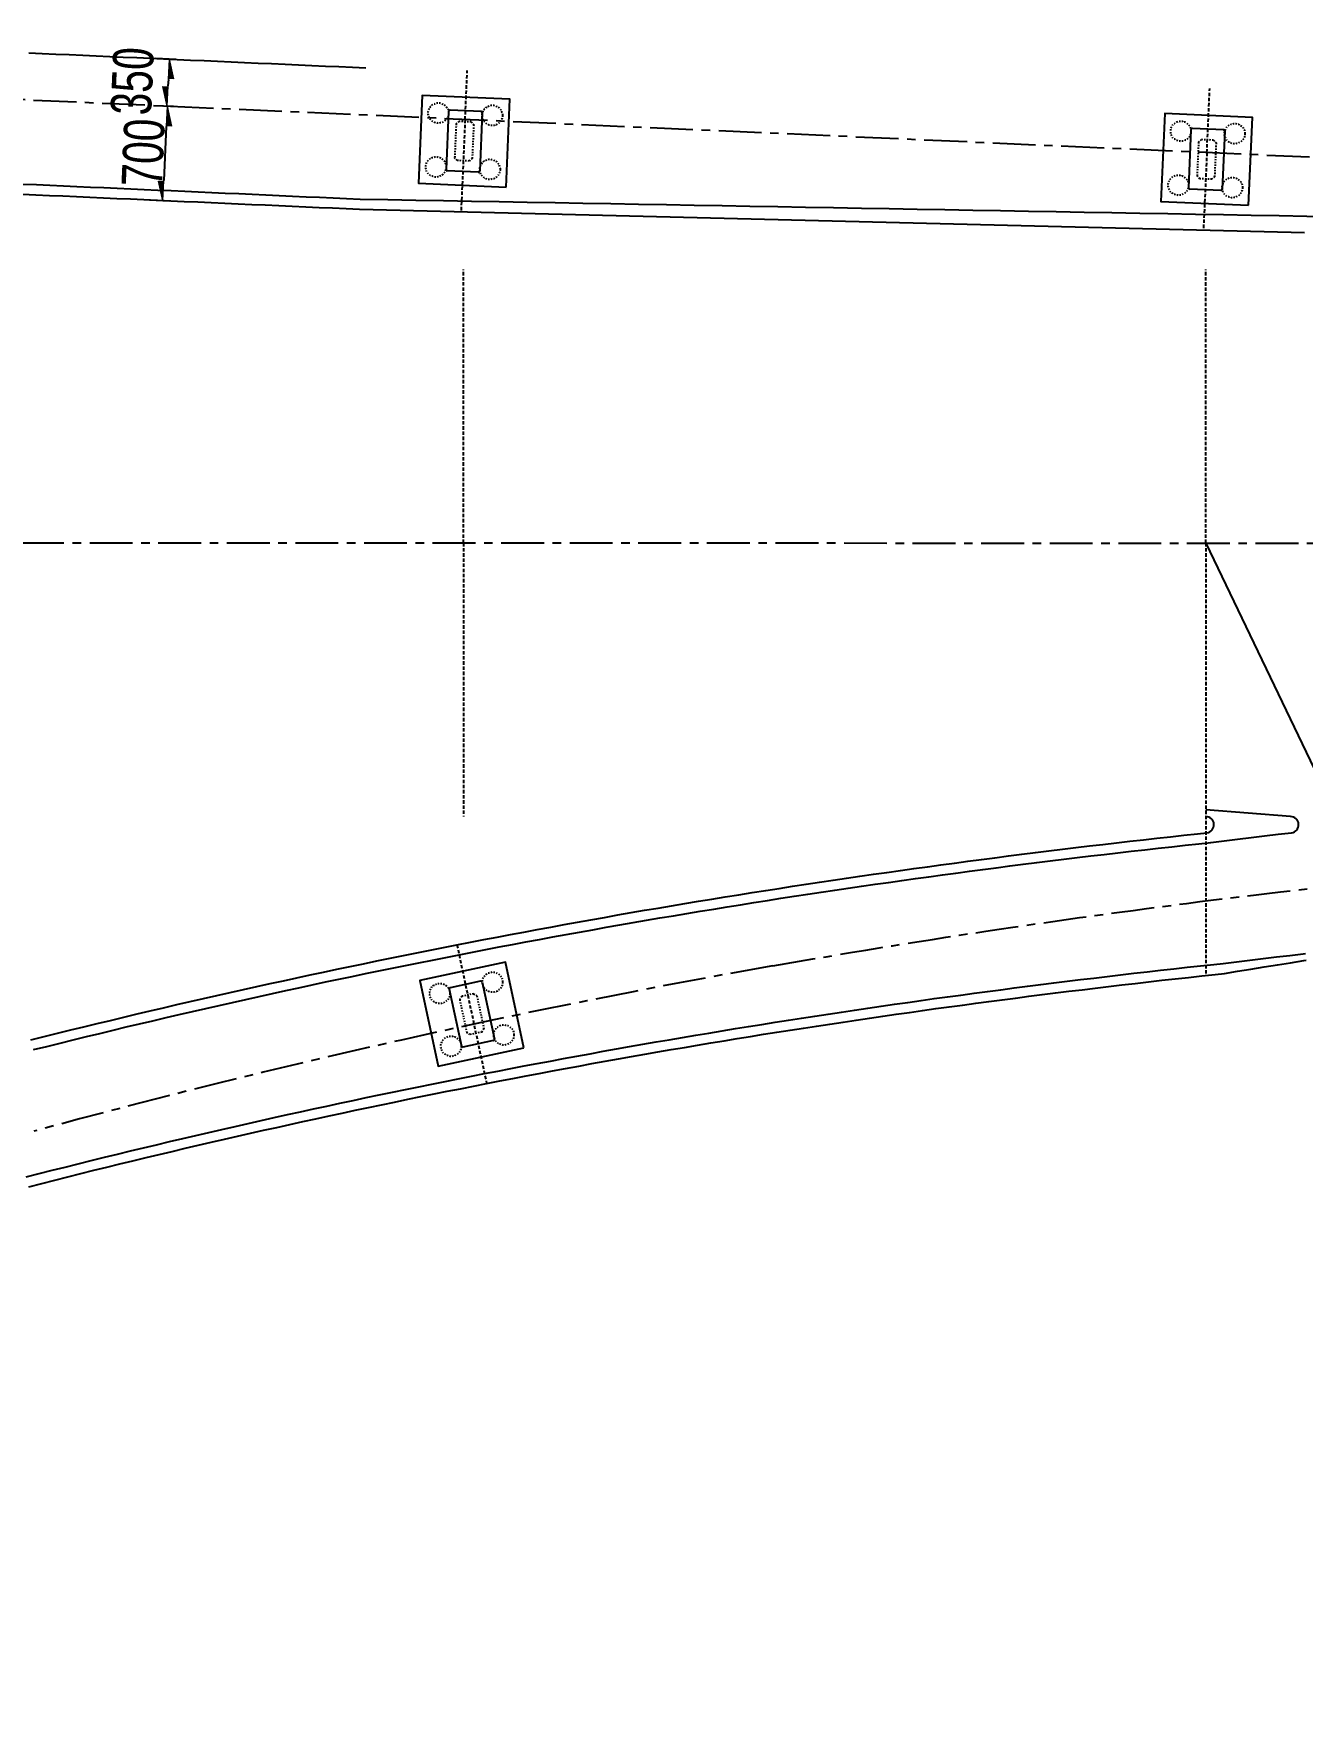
# Model space of a CAD drawing. Header units: millimetres. Extents: x 0 to 987207, y 0 to 5060561.
# Drawn here: x 495795.2 to 495889.1, y 2529133.7 to 2529259.2 of the extents above; entities that cross this region are included whole.
import ezdxf

# ---------------------------------------------------------------- set-up
doc = ezdxf.new("R2010")
doc.units = ezdxf.units.MM
doc.header["$LTSCALE"] = 0.1
doc.linetypes.add('CENTER', pattern=[50.8, 31.75, -6.35, 6.35, -6.35])
doc.linetypes.add('DASHED', pattern=[19.05, 12.7, -6.35])
doc.layers.get('0').update_dxf_attribs({"linetype": 'CONTINUOUS'})
doc.layers.get('Defpoints').update_dxf_attribs({"color": 150, "linetype": 'CONTINUOUS'})
for name, color, linetype in [('1', 1, 'CONTINUOUS'), ('TLJ', 180, 'CONTINUOUS'), ('YLJ', 210, 'CONTINUOUS'), ('zhix', 1, 'CENTER'), ('桥梁', 94, 'CONTINUOUS')]:
    doc.layers.add(name, color=color, linetype=linetype)
doc.layers.add('标注', color=1, linetype='CONTINUOUS', lineweight=18)
doc.styles.add('BM_Dim', font='fsdb_e.shx', dxfattribs={"width": 0.75, "bigfont": 'hztxt.shx'})
doc.dimstyles.new('1-100', dxfattribs={"dimtxt": 3, "dimasz": 1.5, "dimexe": 1, "dimexo": 0.6, "dimgap": 0.1, "dimtad": 1, "dimdec": 0, "dimlfac": 100, "dimdsep": 46, "dimtxsty": 'BM_Dim', "dimblk": 'ARR-1', "dimcen": 0.09, "dimclrd": 256, "dimclre": 256, "dimclrt": 7, "dimadec": 1, "dimazin": 2, "dimtfac": 1, "dimtdec": 0, "dimtmove": 2, "dimatfit": 3, "dimldrblk": 'ARR-1', "dimfxl": 1, "dimtolj": 1, "dimtzin": 0, "dimlwd": 25, "dimarcsym": 1})

# ---------------------------------------------------------------- blocks, each defined once
blk = doc.blocks.new('ARR-1')
at = {"color": 1, "linetype": 'Continuous'}
for p, q in [((0, 0), (-1, 0)), ((0, 0), (-0.966, -0.259)), ((-0.966, -0.259), (-0.966, 0))]:
    blk.add_line(p, q, dxfattribs=at)
for points in [[(-0.966, -0.259), (-0.966, 0), (0, 0)], [(0, 0), (-0.966, 0), (-0.966, -0.259), (0, 0)], [(0, 0), (-0.966, -0.259), (-0.966, 0), (0, 0)], [(0, 0), (-0.966, -0.259), (-0.966, 0), (0, 0)]]:
    blk.add_solid(points, dxfattribs=at)
blk = doc.blocks.new('*D264')
at = {"layer": 'Defpoints', "color": 0}
for p in [(495806.31, 2529257.32), (495805.07, 2529253.88), (495806.15, 2529253.83)]:
    blk.add_point(p, dxfattribs=at)
at = {"layer": '标注', "lineweight": -2}
for p, q in [((495805.71, 2529257.35), (495804.22, 2529257.42)), ((495805.55, 2529253.86), (495804.07, 2529253.92))]:
    blk.add_line(p, q, dxfattribs=at)
at = {"layer": '标注', "lineweight": 25}
blk.add_line((495805.16, 2529255.87), (495805.13, 2529255.38), dxfattribs=at)
at = {"layer": '标注', "lineweight": 25, "xscale": 1.5, "yscale": 1.5, "zscale": 1.5}
for p, rotation in [((495805.22, 2529257.37), 87.4468565335343), ((495805.07, 2529253.88), 267.4468565335343)]:
    blk.add_blockref('ARR-1', p, dxfattribs=dict(at, rotation=rotation))
at = {"layer": '标注', "color": 7, "insert": (495802.5, 2529255.74), "char_height": 3, "attachment_point": 5, "rotation": 87.4469, "style": 'BM_Dim'}
blk.add_mtext('\\A1;350', dxfattribs=at)
blk = doc.blocks.new('*D265')
at = {"layer": 'Defpoints', "color": 0}
for p in [(495806.15, 2529253.83), (495804.76, 2529246.88), (495805.84, 2529246.84)]:
    blk.add_point(p, dxfattribs=at)
at = {"layer": '标注', "lineweight": -2}
for p, q in [((495805.55, 2529253.86), (495804.07, 2529253.92)), ((495805.24, 2529246.86), (495803.76, 2529246.93))]:
    blk.add_line(p, q, dxfattribs=at)
at = {"layer": '标注', "lineweight": 25}
blk.add_line((495805, 2529252.38), (495804.82, 2529248.38), dxfattribs=at)
at = {"layer": '标注', "lineweight": 25, "xscale": 1.5, "yscale": 1.5, "zscale": 1.5}
for p, rotation in [((495805.07, 2529253.88), 87.44685653772056), ((495804.76, 2529246.88), 267.4468565377206)]:
    blk.add_blockref('ARR-1', p, dxfattribs=dict(at, rotation=rotation))
at = {"layer": '标注', "color": 7, "insert": (495803.31, 2529250.45), "char_height": 3, "attachment_point": 5, "rotation": 87.4469, "style": 'BM_Dim'}
blk.add_mtext('\\A1;700', dxfattribs=at)

msp = doc.modelspace()

# ---------------------------------------------------------------- linework, layer by layer
at = {"layer": '1', "color": 4, "linetype": 'Continuous'}
for p, q in [((495825.9172, 2529253.4967), (495825.7256, 2529249.201)), ((495828.3192, 2529253.4897), (495826.0215, 2529253.5922)), ((495828.4147, 2529253.3854), (495828.2231, 2529249.0896)), ((495880.9116, 2529252.1456), (495880.72, 2529247.8499)), ((495883.3136, 2529252.1386), (495881.0159, 2529252.2411)), ((495883.4091, 2529252.0342), (495883.2175, 2529247.7385)), ((495828.1188, 2529248.9942), (495825.8211, 2529249.0966)), ((495883.1132, 2529247.6431), (495880.8155, 2529247.7455)), ((495828.2892, 2529189.1052), (495826.0402, 2529188.6235)), ((495828.4079, 2529189.0284), (495829.3085, 2529184.8238)), ((495825.9633, 2529188.5048), (495826.8639, 2529184.3001)), ((495829.2317, 2529184.705), (495826.9827, 2529184.2233))]:
    msp.add_line(p, q, dxfattribs=at)
at = {"layer": '1', "color": 1, "linetype": 'DASHED', "ltscale": 0.01}
for p, q in [((495826.4765, 2529252.5709), (495826.3651, 2529250.0734)), ((495826.4765, 2529252.5709), (495826.6852, 2529252.7618)), ((495827.5843, 2529252.7217), (495826.6852, 2529252.7618)), ((495827.5843, 2529252.7217), (495827.7752, 2529252.513)), ((495827.7752, 2529252.513), (495827.6638, 2529250.0155)), ((495881.4709, 2529251.2198), (495881.6796, 2529251.4107)), ((495882.5787, 2529251.3706), (495881.6796, 2529251.4107)), ((495882.5787, 2529251.3706), (495882.7696, 2529251.1619)), ((495826.556, 2529249.8647), (495826.3651, 2529250.0734)), ((495881.4709, 2529251.2198), (495881.3595, 2529248.7223)), ((495882.7696, 2529251.1619), (495882.6582, 2529248.6643)), ((495827.4551, 2529249.8246), (495826.556, 2529249.8647)), ((495827.6638, 2529250.0155), (495827.4551, 2529249.8246)), ((495881.5504, 2529248.5135), (495881.3595, 2529248.7223)), ((495882.4495, 2529248.4735), (495881.5504, 2529248.5135)), ((495882.6582, 2529248.6643), (495882.4495, 2529248.4735)), ((495826.7385, 2529187.7504), (495826.8922, 2529187.9879)), ((495826.7385, 2529187.7504), (495827.2621, 2529185.3058)), ((495827.7722, 2529188.1764), (495826.8922, 2529187.9879)), ((495827.7722, 2529188.1764), (495828.0097, 2529188.0227)), ((495828.0097, 2529188.0227), (495828.5333, 2529185.5781)), ((495827.4996, 2529185.1522), (495827.2621, 2529185.3058)), ((495828.3796, 2529185.3407), (495827.4996, 2529185.1522)), ((495828.5333, 2529185.5781), (495828.3796, 2529185.3407))]:
    msp.add_line(p, q, dxfattribs=at)
at = {"layer": '1', "color": 4, "linetype": 'Continuous'}
for points in [[(495830.1721, 2529247.9016), (495830.4617, 2529254.3952), (495823.9681, 2529254.6847), (495823.6786, 2529248.1912), (495830.1721, 2529247.9016)], [(495885.1665, 2529246.5505), (495885.4561, 2529253.0441), (495878.9625, 2529253.3336), (495878.673, 2529246.8401), (495885.1665, 2529246.5505)], [(495831.4945, 2529184.167), (495830.1331, 2529190.5229), (495823.7773, 2529189.1615), (495825.1387, 2529182.8056), (495831.4945, 2529184.167)]]:
    msp.add_lwpolyline(points, dxfattribs=at)
at = {"layer": '1', "color": 1, "linetype": 'DASHED', "ltscale": 0.01}
for centre in [(495825.1612, 2529253.3803), (495829.1573, 2529253.2021), (495880.1556, 2529252.0292), (495884.1517, 2529251.851), (495824.983, 2529249.3843), (495828.9791, 2529249.2061), (495879.9774, 2529248.0331), (495883.9735, 2529247.855), (495829.1727, 2529189.0388), (495825.2614, 2529188.201), (495826.0992, 2529184.2897), (495830.0104, 2529185.1275)]:
    msp.add_circle(centre, 0.75, dxfattribs=at)
at = {"layer": '1', "color": 4, "linetype": 'Continuous'}
for centre, start, end in [((495826.0171, 2529253.4923), 87.446856, 177.446857), ((495828.3148, 2529253.3898), 357.446857, 87.446856), ((495881.0115, 2529252.1412), 87.446856, 177.446856), ((495883.3092, 2529252.0387), 357.446856, 87.446856), ((495825.8255, 2529249.1965), 177.446857, 267.446856), ((495828.1232, 2529249.0941), 267.446856, 357.446857), ((495880.8199, 2529247.8454), 177.446856, 267.446856), ((495883.1176, 2529247.743), 267.446856, 357.446856), ((495826.0611, 2529188.5257), 102.089886, 192.089886), ((495828.3101, 2529189.0074), 12.089886, 102.089886), ((495829.2107, 2529184.8028), 282.089886, 12.089886), ((495826.9617, 2529184.3211), 192.089886, 282.089886)]:
    msp.add_arc(centre, 0.1, start, end, dxfattribs=at)
at = {"layer": 'TLJ', "flags": 128}
for points in [[(495794.8196, 2529257.8372), (495795.8186, 2529257.7926), (495796.8177, 2529257.7481), (495797.8167, 2529257.7035), (495798.8157, 2529257.659), (495799.8147, 2529257.6144), (495800.8137, 2529257.5699), (495801.8127, 2529257.5253), (495802.8117, 2529257.4808), (495803.8107, 2529257.4362), (495804.8097, 2529257.3917), (495805.8087, 2529257.3472), (495806.8077, 2529257.3026), (495807.8067, 2529257.2581), (495808.8057, 2529257.2135), (495809.8047, 2529257.169), (495810.8038, 2529257.1244), (495811.8028, 2529257.0799), (495812.8018, 2529257.0353), (495813.8008, 2529256.9908), (495814.7998, 2529256.9462), (495815.7988, 2529256.9017), (495816.7978, 2529256.8571), (495817.7968, 2529256.8126), (495818.7958, 2529256.7681), (495819.7948, 2529256.7235)], [(495819.3271, 2529246.2339), (495818.3281, 2529246.2785), (495817.3291, 2529246.323), (495816.3301, 2529246.3676), (495815.3311, 2529246.4121), (495814.3321, 2529246.4567), (495813.333, 2529246.5012), (495812.334, 2529246.5458), (495811.335, 2529246.5903), (495810.336, 2529246.6348), (495809.337, 2529246.6794), (495808.338, 2529246.7239), (495807.339, 2529246.7685), (495806.34, 2529246.813), (495805.341, 2529246.8576), (495804.342, 2529246.9021), (495803.343, 2529246.9467), (495802.344, 2529246.9912), (495801.345, 2529247.0358), (495800.346, 2529247.0803), (495799.3469, 2529247.1248), (495798.3479, 2529247.1694), (495797.3489, 2529247.2139), (495796.3499, 2529247.2585), (495795.3509, 2529247.303), (495794.3519, 2529247.3476)], [(495889.32, 2529244.5143), (495888.3201, 2529244.5389), (495887.3202, 2529244.5635), (495886.3203, 2529244.588), (495885.3204, 2529244.6126), (495884.3205, 2529244.6371), (495883.3206, 2529244.6617), (495882.3207, 2529244.6863), (495881.3208, 2529244.7108), (495880.3209, 2529244.7354), (495879.321, 2529244.76), (495878.3211, 2529244.7845), (495877.3212, 2529244.8091), (495876.3213, 2529244.8337), (495875.3214, 2529244.8582), (495874.3215, 2529244.8828), (495873.3216, 2529244.9074), (495872.3217, 2529244.9319), (495871.3218, 2529244.9565), (495870.3219, 2529244.9811), (495869.322, 2529245.0056), (495868.3221, 2529245.0302), (495867.3222, 2529245.0548), (495866.3223, 2529245.0793), (495865.3224, 2529245.1039), (495864.3225, 2529245.1285), (495863.3226, 2529245.153), (495862.3227, 2529245.1776), (495861.3228, 2529245.2022), (495860.3229, 2529245.2267), (495859.323, 2529245.2513), (495858.3231, 2529245.2759), (495857.3232, 2529245.3004), (495856.3233, 2529245.325), (495855.3234, 2529245.3496), (495854.3235, 2529245.3741), (495853.3236, 2529245.3987), (495852.3237, 2529245.4233), (495851.3238, 2529245.4478), (495850.3239, 2529245.4724), (495849.324, 2529245.497), (495848.3241, 2529245.5215), (495847.3242, 2529245.5461), (495846.3243, 2529245.5707), (495845.3244, 2529245.5952), (495844.3245, 2529245.6198), (495843.3246, 2529245.6443), (495842.3247, 2529245.6689), (495841.3249, 2529245.6935), (495840.325, 2529245.718), (495839.3251, 2529245.7426), (495838.3252, 2529245.7672), (495837.3253, 2529245.7917), (495836.3254, 2529245.8163), (495835.3255, 2529245.8409), (495834.3256, 2529245.8654), (495833.3257, 2529245.89), (495832.3258, 2529245.9146), (495831.3259, 2529245.9391), (495830.326, 2529245.9637), (495829.3261, 2529245.9883), (495828.3262, 2529246.0128), (495827.3263, 2529246.0374), (495826.3264, 2529246.062), (495825.3265, 2529246.0865), (495824.3266, 2529246.1111), (495823.3267, 2529246.1357), (495822.3268, 2529246.1602), (495821.3269, 2529246.1848), (495820.327, 2529246.2094), (495819.3271, 2529246.2339)], [(495794.9797, 2529184.7633), (495795.9605, 2529185.0083), (495796.9417, 2529185.2516), (495797.9232, 2529185.4934), (495798.9051, 2529185.7335), (495799.8874, 2529185.972), (495800.8701, 2529186.2089), (495801.853, 2529186.4442), (495802.8364, 2529186.6779), (495803.8201, 2529186.9099), (495804.8042, 2529187.1404), (495805.7886, 2529187.3692), (495806.7733, 2529187.5964), (495807.7584, 2529187.8219), (495808.7438, 2529188.0459), (495809.7296, 2529188.2682), (495810.7157, 2529188.4889), (495811.7021, 2529188.7079), (495812.6889, 2529188.9254), (495813.676, 2529189.1412), (495814.6634, 2529189.3554), (495815.6511, 2529189.568), (495816.6392, 2529189.7789), (495817.6276, 2529189.9882), (495818.6162, 2529190.1959), (495819.6052, 2529190.402), (495820.5945, 2529190.6064), (495821.5841, 2529190.8092), (495822.574, 2529191.0104), (495823.5642, 2529191.21), (495824.5547, 2529191.4079), (495825.5455, 2529191.6042), (495826.5366, 2529191.7988), (495827.528, 2529191.9918), (495828.5197, 2529192.1832), (495829.5116, 2529192.373), (495830.5038, 2529192.5611), (495831.4963, 2529192.7476), (495832.4891, 2529192.9325), (495833.4822, 2529193.1157), (495834.4755, 2529193.2973), (495835.4691, 2529193.4773), (495836.4629, 2529193.6556), (495837.4571, 2529193.8323), (495838.4514, 2529194.0073), (495839.4461, 2529194.1808), (495840.441, 2529194.3525), (495841.4361, 2529194.5227), (495842.4315, 2529194.6912), (495843.4271, 2529194.8581), (495844.423, 2529195.0233), (495845.4191, 2529195.1869), (495846.4155, 2529195.3489), (495847.412, 2529195.5092), (495848.4089, 2529195.6679), (495849.4059, 2529195.8249), (495850.4031, 2529195.9803), (495851.4006, 2529196.1341), (495852.3982, 2529196.2862), (495853.3959, 2529196.4367), (495854.3939, 2529196.5856), (495855.392, 2529196.7329), (495856.3902, 2529196.8786), (495857.3887, 2529197.0227), (495858.3872, 2529197.1652), (495859.386, 2529197.3061), (495860.3849, 2529197.4455), (495861.3839, 2529197.5833), (495862.3831, 2529197.7196), (495863.3824, 2529197.8543), (495864.3818, 2529197.9875), (495865.3814, 2529198.1192), (495866.3811, 2529198.2493), (495867.3809, 2529198.3779), (495868.3809, 2529198.505), (495869.381, 2529198.6306), (495870.3812, 2529198.7547), (495871.3815, 2529198.8774), (495872.382, 2529198.9985), (495873.3825, 2529199.1182), (495874.3831, 2529199.2364), (495875.3839, 2529199.3532), (495876.3848, 2529199.4686), (495877.3857, 2529199.5824), (495878.3868, 2529199.6949), (495879.3879, 2529199.806), (495880.3891, 2529199.9156), (495881.3905, 2529200.0238), (495882.0884, 2529200.0984)], [(495883.3865, 2529189.6789), (495884.3664, 2529189.8411), (495885.3467, 2529190.0018), (495886.3273, 2529190.1613), (495887.3081, 2529190.3194), (495888.2893, 2529190.4763), (495889.2708, 2529190.6318), (495889.4524, 2529190.6604)], [(495794.8237, 2529173.8945), (495795.7869, 2529174.1398), (495796.7504, 2529174.3835), (495797.7142, 2529174.6256), (495798.6784, 2529174.8661), (495799.6429, 2529175.105), (495800.6078, 2529175.3424), (495801.5731, 2529175.5781), (495802.5387, 2529175.8123), (495803.5047, 2529176.0449), (495804.471, 2529176.2758), (495805.4377, 2529176.5052), (495806.4047, 2529176.733), (495807.3721, 2529176.9592), (495808.3398, 2529177.1838), (495809.3079, 2529177.4069), (495810.2763, 2529177.6283), (495811.245, 2529177.8481), (495812.214, 2529178.0663), (495813.1834, 2529178.283), (495814.1531, 2529178.498), (495815.1231, 2529178.7114), (495816.0935, 2529178.9233), (495817.0641, 2529179.1335), (495818.0351, 2529179.3422), (495819.0064, 2529179.5492), (495819.978, 2529179.7547), (495820.9499, 2529179.9585), (495821.9221, 2529180.1608), (495822.8946, 2529180.3614), (495823.8674, 2529180.5605), (495824.8405, 2529180.7579), (495825.8139, 2529180.9538), (495826.7876, 2529181.148), (495827.7615, 2529181.3407), (495828.7358, 2529181.5317), (495829.7103, 2529181.7211), (495830.6852, 2529181.909), (495831.6603, 2529182.0952), (495832.6356, 2529182.2798), (495833.6113, 2529182.4628), (495834.5872, 2529182.6442), (495835.5634, 2529182.824), (495836.5398, 2529183.0022), (495837.5165, 2529183.1788), (495838.4935, 2529183.3538), (495839.4707, 2529183.5272), (495840.4482, 2529183.699), (495841.426, 2529183.8691), (495842.4039, 2529184.0377), (495843.3822, 2529184.2046), (495844.3606, 2529184.3699), (495845.3393, 2529184.5337), (495846.3183, 2529184.6958), (495847.2975, 2529184.8563), (495848.2769, 2529185.0152), (495849.2565, 2529185.1725), (495850.2364, 2529185.3281), (495851.2165, 2529185.4822), (495852.1969, 2529185.6346), (495853.1775, 2529185.7855), (495854.1583, 2529185.9348), (495855.1394, 2529186.0825), (495856.1208, 2529186.2286), (495857.1024, 2529186.3731), (495858.0842, 2529186.5161), (495859.0663, 2529186.6576), (495860.0486, 2529186.7975), (495861.0311, 2529186.9358), (495862.0139, 2529187.0727), (495862.9969, 2529187.208), (495863.9801, 2529187.3418), (495864.9635, 2529187.474), (495865.9471, 2529187.6048), (495866.9309, 2529187.7341), (495867.915, 2529187.8619), (495868.8992, 2529187.9882), (495869.8837, 2529188.1131), (495870.8683, 2529188.2365), (495871.8532, 2529188.3584), (495872.8382, 2529188.4789), (495873.8234, 2529188.5979), (495874.8088, 2529188.7155), (495875.7944, 2529188.8317), (495876.7802, 2529188.9465), (495877.7662, 2529189.0598), (495878.7523, 2529189.1718), (495879.7386, 2529189.2823), (495880.7251, 2529189.3914), (495881.7117, 2529189.4992), (495882.6986, 2529189.6056), (495883.3865, 2529189.6789)]]:
    msp.add_lwpolyline(points, dxfattribs=at)
at = {"layer": 'TLJ'}
msp.add_arc((495882.0141, 2529200.6938), 0.6, 277.101261, 89.993382, dxfattribs=at)
at = {"layer": 'YLJ', "color": 210}
msp.add_line((495888.2882, 2529201.293), (495882.0142, 2529201.7938), dxfattribs=at)
at = {"layer": 'YLJ', "color": 210, "flags": 128}
for points in [[(495819.3605, 2529246.9832), (495818.3615, 2529247.0277), (495817.3625, 2529247.0723), (495816.3635, 2529247.1168), (495815.3645, 2529247.1614), (495814.3655, 2529247.2059), (495813.3665, 2529247.2505), (495812.3674, 2529247.295), (495811.3684, 2529247.3396), (495810.3694, 2529247.3841), (495809.3704, 2529247.4286), (495808.3714, 2529247.4732), (495807.3724, 2529247.5177), (495806.3734, 2529247.5623), (495805.3744, 2529247.6068), (495804.3754, 2529247.6514), (495803.3764, 2529247.6959), (495802.3774, 2529247.7405), (495801.3784, 2529247.785), (495800.3794, 2529247.8296), (495799.3804, 2529247.8741), (495798.3813, 2529247.9187), (495797.3823, 2529247.9632), (495796.3833, 2529248.0077), (495795.3843, 2529248.0523), (495794.3853, 2529248.0968)], [(495882.181, 2529199.354), (495882.3698, 2529199.3776), (495883.3681, 2529199.501), (495884.3665, 2529199.6231), (495885.365, 2529199.7437), (495886.3637, 2529199.863), (495887.3625, 2529199.9809), (495888.3573, 2529200.097)], [(495795.175, 2529184.0391), (495796.1546, 2529184.2838), (495797.1346, 2529184.5269), (495798.115, 2529184.7683), (495799.0957, 2529185.0081), (495800.0768, 2529185.2463), (495801.0582, 2529185.4829), (495802.04, 2529185.7179), (495803.0222, 2529185.9513), (495804.0047, 2529186.183), (495804.9876, 2529186.4131), (495805.9708, 2529186.6417), (495806.9544, 2529186.8685), (495807.9383, 2529187.0938), (495808.9225, 2529187.3175), (495809.9071, 2529187.5395), (495810.892, 2529187.7599), (495811.8772, 2529187.9787), (495812.8628, 2529188.1958), (495813.8487, 2529188.4114), (495814.8349, 2529188.6253), (495815.8214, 2529188.8376), (495816.8083, 2529189.0482), (495817.7954, 2529189.2573), (495818.7829, 2529189.4647), (495819.7707, 2529189.6705), (495820.7588, 2529189.8746), (495821.7472, 2529190.0772), (495822.7359, 2529190.2781), (495823.7249, 2529190.4774), (495824.7142, 2529190.675), (495825.7038, 2529190.8711), (495826.6937, 2529191.0654), (495827.6839, 2529191.2582), (495828.6743, 2529191.4494), (495829.6651, 2529191.6389), (495830.6561, 2529191.8267), (495831.6474, 2529192.013), (495832.639, 2529192.1976), (495833.6308, 2529192.3806), (495834.623, 2529192.5619), (495835.6153, 2529192.7417), (495836.608, 2529192.9198), (495837.6009, 2529193.0962), (495838.5941, 2529193.271), (495839.5875, 2529193.4442), (495840.5812, 2529193.6158), (495841.5751, 2529193.7857), (495842.5693, 2529193.954), (495843.5637, 2529194.1206), (495844.5584, 2529194.2856), (495845.5533, 2529194.449), (495846.5484, 2529194.6107), (495847.5438, 2529194.7708), (495848.5394, 2529194.9293), (495849.5352, 2529195.0861), (495850.5313, 2529195.2413), (495851.5275, 2529195.3949), (495852.5239, 2529195.5468), (495853.5205, 2529195.6971), (495854.5172, 2529195.8458), (495855.5141, 2529195.9929), (495856.5112, 2529196.1384), (495857.5085, 2529196.2823), (495858.5059, 2529196.4246), (495859.5035, 2529196.5654), (495860.5012, 2529196.7046), (495861.4991, 2529196.8422), (495862.4971, 2529196.9783), (495863.4953, 2529197.1129), (495864.4936, 2529197.2459), (495865.4921, 2529197.3774), (495866.4907, 2529197.5073), (495867.4894, 2529197.6358), (495868.4883, 2529197.7627), (495869.4872, 2529197.8882), (495870.4863, 2529198.0121), (495871.4856, 2529198.1346), (495872.4849, 2529198.2556), (495873.4844, 2529198.3752), (495874.484, 2529198.4932), (495875.4836, 2529198.6099), (495876.4834, 2529198.7251), (495877.4833, 2529198.8388), (495878.4833, 2529198.9512), (495879.4834, 2529199.0621), (495880.4836, 2529199.1716), (495881.4839, 2529199.2796), (495882.1812, 2529199.3542)], [(495883.2938, 2529190.4232), (495884.2797, 2529190.5453), (495885.2658, 2529190.6661), (495886.2521, 2529190.7855), (495887.2386, 2529190.9036), (495888.2253, 2529191.0204), (495889.2122, 2529191.1358), (495889.3948, 2529191.1571)], [(495794.6249, 2529174.6176), (495795.5892, 2529174.8633), (495796.5539, 2529175.1073), (495797.5189, 2529175.3497), (495798.4842, 2529175.5905), (495799.45, 2529175.8298), (495800.4161, 2529176.0675), (495801.3825, 2529176.3035), (495802.3494, 2529176.538), (495803.3165, 2529176.7709), (495804.284, 2529177.0022), (495805.2519, 2529177.2319), (495806.2201, 2529177.46), (495807.1887, 2529177.6865), (495808.1576, 2529177.9114), (495809.1268, 2529178.1347), (495810.0964, 2529178.3564), (495811.0663, 2529178.5765), (495812.0366, 2529178.795), (495813.0071, 2529179.012), (495813.978, 2529179.2273), (495814.9492, 2529179.441), (495815.9208, 2529179.6531), (495816.8926, 2529179.8637), (495817.8648, 2529180.0726), (495818.8373, 2529180.2799), (495819.8101, 2529180.4857), (495820.7832, 2529180.6898), (495821.7566, 2529180.8923), (495822.7303, 2529181.0932), (495823.7043, 2529181.2925), (495824.6786, 2529181.4903), (495825.6532, 2529181.6864), (495826.6281, 2529181.8809), (495827.6033, 2529182.0738), (495828.5787, 2529182.2651), (495829.5545, 2529182.4548), (495830.5305, 2529182.6428), (495831.5068, 2529182.8293), (495832.4834, 2529183.0142), (495833.4602, 2529183.1975), (495834.4373, 2529183.3791), (495835.4147, 2529183.5592), (495836.3924, 2529183.7376), (495837.3703, 2529183.9144), (495838.3485, 2529184.0897), (495839.3269, 2529184.2633), (495840.3056, 2529184.4353), (495841.2845, 2529184.6057), (495842.2637, 2529184.7744), (495843.2432, 2529184.9416), (495844.2228, 2529185.1072), (495845.2028, 2529185.2711), (495846.1829, 2529185.4335), (495847.1633, 2529185.5942), (495848.1439, 2529185.7533), (495849.1248, 2529185.9108), (495850.1059, 2529186.0667), (495851.0872, 2529186.2209), (495852.0687, 2529186.3736), (495853.0505, 2529186.5247), (495854.0326, 2529186.6742), (495855.0149, 2529186.822), (495855.9974, 2529186.9684), (495856.9802, 2529187.1131), (495857.9632, 2529187.2563), (495858.9465, 2529187.3979), (495859.9299, 2529187.538), (495860.9136, 2529187.6766), (495861.8975, 2529187.8136), (495862.8816, 2529187.9491), (495863.866, 2529188.083), (495864.8505, 2529188.2155), (495865.8353, 2529188.3464), (495866.8203, 2529188.4759), (495867.8054, 2529188.6039), (495868.7908, 2529188.7304), (495869.7763, 2529188.8554), (495870.7621, 2529188.9789), (495871.748, 2529189.101), (495872.7342, 2529189.2216), (495873.7205, 2529189.3408), (495874.707, 2529189.4586), (495875.6936, 2529189.5749), (495876.6805, 2529189.6898), (495877.6675, 2529189.8033), (495878.6547, 2529189.9154), (495879.6421, 2529190.0261), (495880.6296, 2529190.1353), (495881.6173, 2529190.2432), (495882.6051, 2529190.3498), (495883.2938, 2529190.4232)]]:
    msp.add_lwpolyline(points, dxfattribs=at)
at = {"layer": 'YLJ', "color": 210}
for centre, radius, start, end in [((482024.6251, 1761499.0032), 767871.9004, 88.9607793337, 88.9706321563), ((495888.2881, 2529200.693), 0.6, 276.619347, 89.993327)]:
    msp.add_arc(centre, radius, start, end, dxfattribs=at)
at = {"layer": 'zhix', "flags": 128}
for points in [[(496047.019, 2529243.088), (495789.9648, 2529254.5502)], [(495382.7721, 2529221.6019), (496047.0165, 2529221.5246)], [(495849.9327, 2529190.2412), (495850.9177, 2529190.4135), (495851.9031, 2529190.5843), (495852.8886, 2529190.7534), (495853.8745, 2529190.921), (495854.8606, 2529191.0869), (495855.847, 2529191.2513), (495856.8337, 2529191.4141), (495857.8206, 2529191.5754), (495858.8078, 2529191.735), (495859.7952, 2529191.8932), (495860.7829, 2529192.0498), (495861.7708, 2529192.2048), (495862.7589, 2529192.3584), (495863.7473, 2529192.5104), (495864.7359, 2529192.6609), (495865.7247, 2529192.8099), (495866.7138, 2529192.9574), (495867.7031, 2529193.1034), (495868.6926, 2529193.2479), (495869.6823, 2529193.3909), (495870.6722, 2529193.5325), (495871.6624, 2529193.6726), (495872.6527, 2529193.8112), (495873.6432, 2529193.9484), (495874.634, 2529194.0842), (495875.6249, 2529194.2185), (495876.6161, 2529194.3514), (495877.6074, 2529194.4829), (495878.5989, 2529194.613), (495879.5906, 2529194.7417), (495880.5824, 2529194.8689), (495881.5745, 2529194.9948), (495882.5667, 2529195.1193), (495883.5591, 2529195.2425), (495884.5516, 2529195.3642), (495885.5444, 2529195.4846), (495886.5373, 2529195.6037), (495887.5303, 2529195.7214), (495888.5235, 2529195.8377), (495889.5169, 2529195.9528), (495890.5104, 2529196.0665), (495891.504, 2529196.1789), (495892.4979, 2529196.29), (495893.4918, 2529196.3998), (495894.4859, 2529196.5083), (495895.4801, 2529196.6155), (495896.4745, 2529196.7215), (495897.469, 2529196.8261), (495898.4637, 2529196.9296), (495899.4584, 2529197.0317), (495900.4533, 2529197.1326), (495901.4483, 2529197.2323), (495902.4435, 2529197.3307), (495903.4388, 2529197.428), (495904.4341, 2529197.524), (495905.4296, 2529197.6187), (495906.4252, 2529197.7123), (495907.421, 2529197.8047), (495908.4168, 2529197.8959), (495909.4127, 2529197.9859), (495910.4088, 2529198.0748), (495911.4049, 2529198.1625), (495912.4012, 2529198.249), (495913.3975, 2529198.3344), (495914.394, 2529198.4187), (495915.3905, 2529198.5018), (495916.3871, 2529198.5837), (495917.3839, 2529198.6646), (495918.3807, 2529198.7444), (495919.3776, 2529198.823), (495920.3746, 2529198.9006), (495921.3716, 2529198.977), (495922.3688, 2529199.0524), (495923.366, 2529199.1267), (495924.3633, 2529199.2), (495925.3607, 2529199.2722), (495926.3582, 2529199.3433), (495927.3557, 2529199.4134), (495928.3534, 2529199.4825), (495929.351, 2529199.5505), (495930.3488, 2529199.6175), (495931.3466, 2529199.6835), (495932.3445, 2529199.7485), (495933.3424, 2529199.8125), (495934.3405, 2529199.8755), (495935.3385, 2529199.9376), (495936.3367, 2529199.9986), (495937.3349, 2529200.0587), (495938.3331, 2529200.1178), (495939.3314, 2529200.176), (495940.3298, 2529200.2333), (495941.3282, 2529200.2896), (495942.3267, 2529200.3449), (495943.3252, 2529200.3994), (495944.3237, 2529200.4529), (495945.3224, 2529200.5056), (495946.321, 2529200.5573), (495947.3197, 2529200.6081), (495948.3185, 2529200.6581), (495949.3173, 2529200.7072), (495950.3161, 2529200.7554), (495951.315, 2529200.8028), (495952.3139, 2529200.8493), (495953.3129, 2529200.895), (495954.3118, 2529200.9398), (495955.3109, 2529200.9838), (495956.3099, 2529201.027), (495957.309, 2529201.0694), (495958.3082, 2529201.1109), (495959.3074, 2529201.1517), (495960.3066, 2529201.1917), (495961.3058, 2529201.2309), (495962.305, 2529201.2693), (495963.3043, 2529201.307), (495964.3037, 2529201.3439), (495965.303, 2529201.38), (495966.3024, 2529201.4154), (495967.3018, 2529201.4501), (495968.3012, 2529201.484), (495969.3006, 2529201.5172), (495970.3001, 2529201.5497), (495971.2996, 2529201.5815), (495972.2991, 2529201.6126), (495973.2987, 2529201.643), (495974.2982, 2529201.6728), (495975.2978, 2529201.7018), (495976.2974, 2529201.7302), (495977.297, 2529201.7579), (495978.2966, 2529201.785), (495979.2963, 2529201.8114), (495980.296, 2529201.8372), (495981.2956, 2529201.8624), (495982.2953, 2529201.887), (495983.2951, 2529201.9109), (495984.2948, 2529201.9342), (495985.2945, 2529201.957), (495986.2943, 2529201.9791), (495987.2941, 2529202.0007), (495988.2938, 2529202.0216), (495989.2936, 2529202.0421), (495990.2934, 2529202.0619), (495991.2932, 2529202.0812), (495992.2931, 2529202.1), (495993.2929, 2529202.1182), (495994.2927, 2529202.1359), (495995.2926, 2529202.1531), (495996.2925, 2529202.1698), (495997.2923, 2529202.1859), (495998.2922, 2529202.2016), (495999.2921, 2529202.2168), (496000.292, 2529202.2315), (496001.2919, 2529202.2457), (496002.2918, 2529202.2594), (496003.2917, 2529202.2727), (496004.2916, 2529202.2856), (496005.2915, 2529202.298), (496006.2915, 2529202.31), (496007.2914, 2529202.3215), (496008.2913, 2529202.3326), (496009.2913, 2529202.3433), (496010.2912, 2529202.3536), (496011.2912, 2529202.3635), (496012.2911, 2529202.373), (496013.2911, 2529202.3822), (496014.2911, 2529202.3909), (496015.291, 2529202.3993), (496016.291, 2529202.4073), (496017.291, 2529202.415), (496018.2909, 2529202.4224), (496019.2909, 2529202.4294), (496020.2909, 2529202.436), (496021.2909, 2529202.4424), (496022.2908, 2529202.4484), (496023.2908, 2529202.4542), (496024.2908, 2529202.4596), (496025.2908, 2529202.4648), (496026.2908, 2529202.4696), (496027.2908, 2529202.4742), (496028.2908, 2529202.4786), (496029.2908, 2529202.4827), (496030.2907, 2529202.4865), (496031.2907, 2529202.4901), (496032.2907, 2529202.4934), (496033.2907, 2529202.4965), (496034.2907, 2529202.4994), (496035.2907, 2529202.5021), (496036.2907, 2529202.5046), (496037.2907, 2529202.5069), (496038.2907, 2529202.509), (496039.2907, 2529202.5109), (496040.2907, 2529202.5126), (496041.2907, 2529202.5142), (496042.2907, 2529202.5156), (496043.2907, 2529202.5169), (496044.2907, 2529202.518), (496045.2907, 2529202.519), (496046.2907, 2529202.5199), (496047.0143, 2529202.5204)]]:
    msp.add_lwpolyline(points, dxfattribs=at)
at = {"layer": 'zhix'}
msp.add_arc((495955.5562, 2528589.4553), 610, 99.9712052, 105.2411097, dxfattribs=at)
at = {"layer": '桥梁', "linetype": 'DASHED', "ltscale": 0.2}
for p, q in [((495827.1415, 2529252.8924), (495827.3041, 2529256.539)), ((495882.0869, 2529250.4424), (495882.2985, 2529255.1879)), ((495827.1415, 2529252.8924), (495826.8363, 2529246.0494)), ((495882.0869, 2529250.4424), (495881.8307, 2529244.6983)), ((495827.0165, 2529221.5502), (495827.0188, 2529241.8002)), ((495882.0165, 2529221.5438), (495882.0188, 2529241.7938)), ((495827.0165, 2529221.5502), (495827.0141, 2529201.3002)), ((495882.0165, 2529221.5438), (495882.0128, 2529189.5317)), ((495826.5361, 2529191.7987), (495828.7353, 2529181.5316))]:
    msp.add_line(p, q, dxfattribs=at)
at = {"layer": '桥梁', "flags": 128}
msp.add_lwpolyline([(495882.0165, 2529221.5438), (495924.2185, 2529133.6776), (496030.1445, 2529133.6653)], dxfattribs=at)

# ---------------------------------------------------------------- dimensions: what is measured, and where the dimension line sits
at = {"layer": '标注', "color": 2}
for p1, p2, distance, picture, middle in [((495806.3082, 2529257.3249), (495806.1523, 2529253.8284), -1.0873, '*D264', (495802.4967, 2529255.7431)), ((495806.1523, 2529253.8284), (495805.8405, 2529246.8353), -1.0843, '*D265', (495803.3148, 2529250.4514))]:
    dim = msp.add_aligned_dim(p1=p1, p2=p2, distance=distance, dimstyle='1-100', dxfattribs=at)
    dim.commit()
    dim.dimension.update_dxf_attribs({"geometry": picture, "text_midpoint": middle})

doc.saveas('drawing.dxf')
